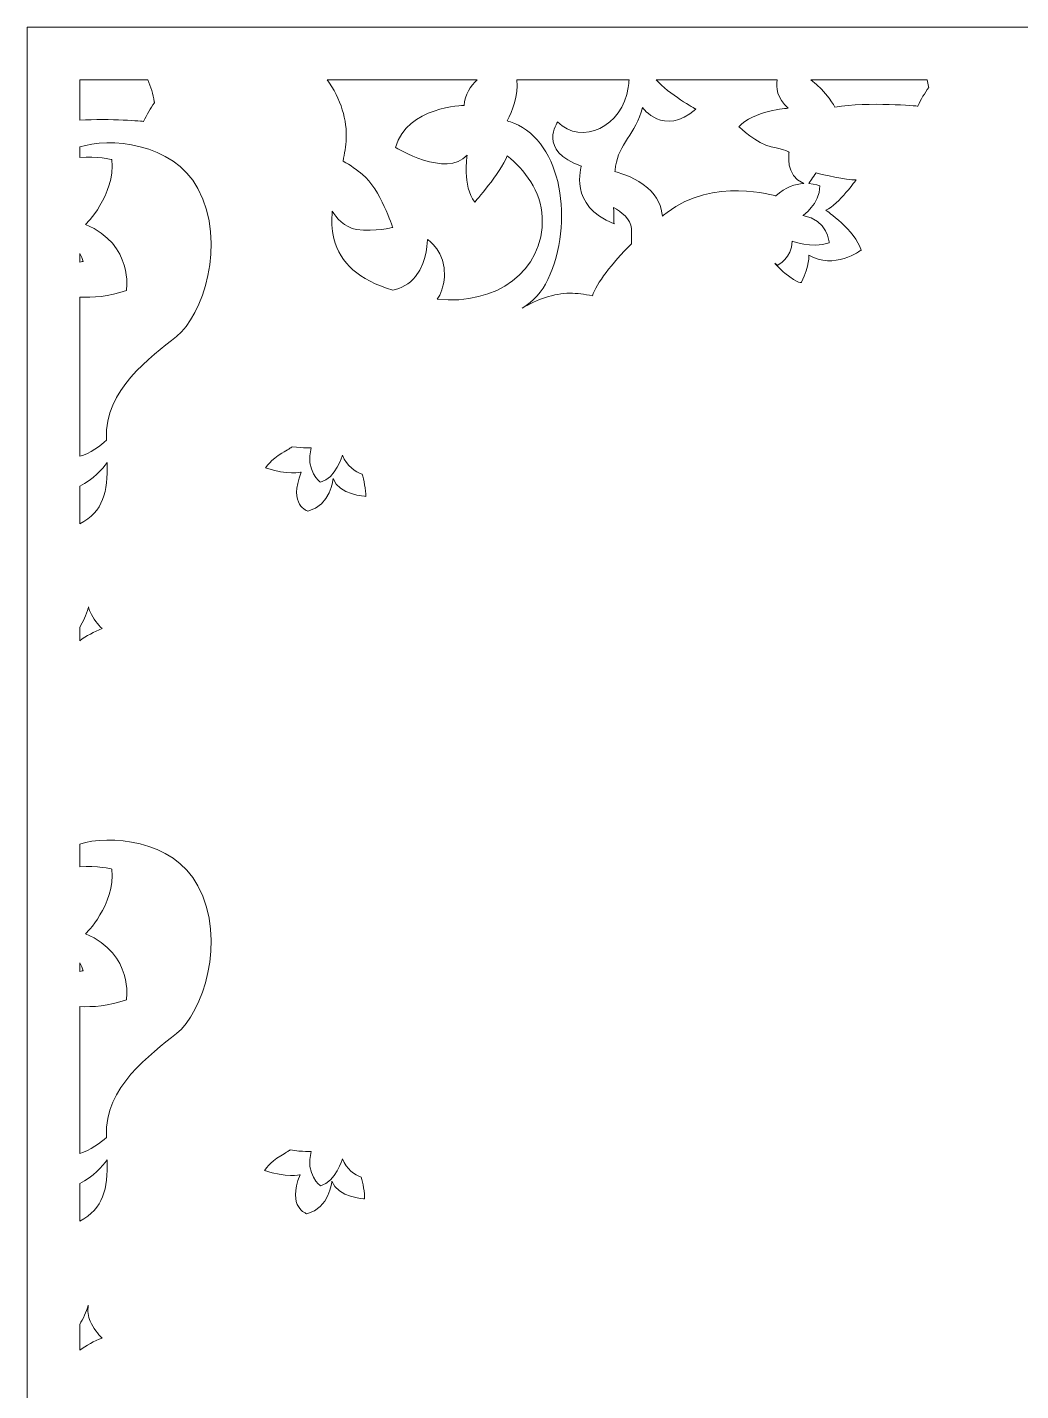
# Model space of a CAD drawing. Header units: centimetres. Extents: x -8.7 to 9, y -0.8 to 7.8.
# Drawn here: x -8.702 to -5.575, y 3.506 to 7.796 of the extents above; entities that cross this region are included whole.
import ezdxf

# ---------------------------------------------------------------- set-up
doc = ezdxf.new("R2010")
doc.units = ezdxf.units.CM
doc.header["$MEASUREMENT"] = 0
doc.layers.add('layer 1', color=7, linetype='Continuous')

msp = doc.modelspace()

# ---------------------------------------------------------------- linework, layer by layer
at = {"layer": 'layer 1', "color": 177, "lineweight": 9}
for points, knots in [([(-8.70157, 7.79648), (-8.70157, 7.79648), (-0.45115, 7.79648), (-0.45115, 7.79648), (-0.45115, 7.79648), (-0.45115, 7.79648), (-0.45115, -0.78396), (-0.45115, -0.78396), (-0.45115, -0.78396), (-0.45115, -0.78396), (-8.70157, -0.78396), (-8.70157, -0.78396), (-8.70157, -0.78396), (-8.70157, -0.78396), (-8.70157, 7.79648), (-8.70157, 7.79648)], [0, 0, 0, 0, 0.2, 0.2, 0.2, 0.2, 0.4, 0.4, 0.4, 0.4, 0.6, 0.6, 0.6, 0.6, 1, 1, 1, 1]), ([(-8.53657, 7.63147), (-8.53657, 7.63147), (-8.3221, 7.63147), (-8.3221, 7.63147), (-8.3221, 7.63147), (-8.31284, 7.60932), (-8.3053, 7.58571), (-8.30176, 7.56222), (-8.30176, 7.56222), (-8.30159, 7.56108), (-8.30142, 7.56), (-8.30124, 7.55894), (-8.30124, 7.55894), (-8.31389, 7.54145), (-8.3255, 7.52197), (-8.33538, 7.50027), (-8.33538, 7.50027), (-8.33538, 7.50027), (-8.44, 7.51042), (-8.53657, 7.50396), (-8.53657, 7.50396), (-8.53657, 7.50396), (-8.53657, 7.63147), (-8.53657, 7.63147)], [0, 0, 0, 0, 0.1428571, 0.1428571, 0.1428571, 0.1428571, 0.2857143, 0.2857143, 0.2857143, 0.2857143, 0.4285714, 0.4285714, 0.4285714, 0.4285714, 0.5714286, 0.5714286, 0.5714286, 0.5714286, 0.7142857, 0.7142857, 0.7142857, 0.7142857, 1, 1, 1, 1]), ([(-7.75808, 7.63147), (-7.75808, 7.63147), (-7.28551, 7.63147), (-7.28551, 7.63147), (-7.28551, 7.63147), (-7.30724, 7.61146), (-7.32426, 7.58492), (-7.32685, 7.55023), (-7.32685, 7.55023), (-7.32685, 7.55023), (-7.5068, 7.54823), (-7.5424, 7.41834), (-7.5424, 7.41834), (-7.5424, 7.41834), (-7.38222, 7.32042), (-7.31696, 7.39436), (-7.31696, 7.39436), (-7.31696, 7.39436), (-7.33278, 7.29644), (-7.29323, 7.24648), (-7.29323, 7.24648), (-7.29323, 7.24648), (-7.21336, 7.33578), (-7.19068, 7.3918), (-7.19068, 7.3918), (-7.13695, 7.34762), (-7.08355, 7.28263), (-7.08065, 7.19752), (-7.08065, 7.19752), (-7.07486, 7.02789), (-7.22722, 6.92107), (-7.41096, 6.94103), (-7.41096, 6.94103), (-7.40088, 6.95619), (-7.39122, 6.97903), (-7.38854, 7.01244), (-7.38854, 7.01244), (-7.38236, 7.08953), (-7.44215, 7.12912), (-7.44215, 7.12912), (-7.44215, 7.12912), (-7.44215, 7.12912), (-7.44009, 7.06453), (-7.47927, 7.01244), (-7.47927, 7.01244), (-7.49833, 6.98709), (-7.52716, 6.97508), (-7.55149, 6.9694), (-7.55149, 6.9694), (-7.6584, 7.00175), (-7.71628, 7.05332), (-7.7362, 7.13157), (-7.7362, 7.13157), (-7.74363, 7.16079), (-7.7444, 7.18955), (-7.7415, 7.21823), (-7.7415, 7.21823), (-7.72975, 7.1986), (-7.70464, 7.16612), (-7.66484, 7.16038), (-7.66484, 7.16038), (-7.60711, 7.15204), (-7.55144, 7.16663), (-7.55144, 7.16663), (-7.55144, 7.16663), (-7.55144, 7.16663), (-7.59061, 7.28748), (-7.64629, 7.33332), (-7.64629, 7.33332), (-7.66306, 7.34713), (-7.68415, 7.36246), (-7.70768, 7.37536), (-7.70768, 7.37536), (-7.70276, 7.39856), (-7.69893, 7.42215), (-7.69763, 7.44631), (-7.69763, 7.44631), (-7.69475, 7.50029), (-7.71365, 7.57271), (-7.75808, 7.63147)], [0, 0, 0, 0, 0.047619, 0.047619, 0.047619, 0.047619, 0.0952381, 0.0952381, 0.0952381, 0.0952381, 0.1428571, 0.1428571, 0.1428571, 0.1428571, 0.1904762, 0.1904762, 0.1904762, 0.1904762, 0.2380952, 0.2380952, 0.2380952, 0.2380952, 0.2857143, 0.2857143, 0.2857143, 0.2857143, 0.3333333, 0.3333333, 0.3333333, 0.3333333, 0.3809524, 0.3809524, 0.3809524, 0.3809524, 0.4285714, 0.4285714, 0.4285714, 0.4285714, 0.4761905, 0.4761905, 0.4761905, 0.4761905, 0.5238095, 0.5238095, 0.5238095, 0.5238095, 0.5714286, 0.5714286, 0.5714286, 0.5714286, 0.6190476, 0.6190476, 0.6190476, 0.6190476, 0.6666667, 0.6666667, 0.6666667, 0.6666667, 0.7142857, 0.7142857, 0.7142857, 0.7142857, 0.7619048, 0.7619048, 0.7619048, 0.7619048, 0.8095238, 0.8095238, 0.8095238, 0.8095238, 0.8571429, 0.8571429, 0.8571429, 0.8571429, 0.9047619, 0.9047619, 0.9047619, 0.9047619, 1, 1, 1, 1]), ([(-7.16087, 7.63147), (-7.16087, 7.63147), (-6.80722, 7.63147), (-6.80722, 7.63147), (-6.80722, 7.63147), (-6.80786, 7.62334), (-6.80874, 7.61521), (-6.80988, 7.60712), (-6.80988, 7.60712), (-6.82737, 7.48341), (-6.95728, 7.42282), (-7.03223, 7.49856), (-7.03223, 7.49856), (-7.03223, 7.49856), (-7.09719, 7.40767), (-6.95728, 7.3597), (-6.95728, 7.3597), (-6.95728, 7.3597), (-6.99975, 7.23347), (-6.85485, 7.17793), (-6.85485, 7.17793), (-6.85485, 7.17793), (-6.8558, 7.19922), (-6.85605, 7.22888), (-6.85605, 7.22888), (-6.83418, 7.21683), (-6.8001, 7.19319), (-6.8001, 7.16302), (-6.8001, 7.16302), (-6.8001, 7.14462), (-6.8001, 7.12804), (-6.8001, 7.11493), (-6.8001, 7.11493), (-6.86268, 7.0526), (-6.90969, 6.99123), (-6.92294, 6.95108), (-6.92294, 6.95108), (-6.94778, 6.95684), (-6.9716, 6.96), (-6.99358, 6.95969), (-6.99358, 6.95969), (-7.04465, 6.95896), (-7.09686, 6.94064), (-7.14423, 6.91218), (-7.14423, 6.91218), (-7.10918, 6.93404), (-7.08085, 6.9637), (-7.06285, 7.00268), (-7.06285, 7.00268), (-6.9798, 7.18253), (-7.01836, 7.43432), (-7.16964, 7.49427), (-7.16964, 7.49427), (-7.17716, 7.49725), (-7.18425, 7.49983), (-7.19096, 7.50209), (-7.19096, 7.50209), (-7.17483, 7.53213), (-7.1559, 7.58063), (-7.16087, 7.63147)], [0, 0, 0, 0, 0.0625, 0.0625, 0.0625, 0.0625, 0.125, 0.125, 0.125, 0.125, 0.1875, 0.1875, 0.1875, 0.1875, 0.25, 0.25, 0.25, 0.25, 0.3125, 0.3125, 0.3125, 0.3125, 0.375, 0.375, 0.375, 0.375, 0.4375, 0.4375, 0.4375, 0.4375, 0.5, 0.5, 0.5, 0.5, 0.5625, 0.5625, 0.5625, 0.5625, 0.625, 0.625, 0.625, 0.625, 0.6875, 0.6875, 0.6875, 0.6875, 0.75, 0.75, 0.75, 0.75, 0.8125, 0.8125, 0.8125, 0.8125, 0.875, 0.875, 0.875, 0.875, 1, 1, 1, 1]), ([(-6.72169, 7.63147), (-6.72169, 7.63147), (-6.34111, 7.63147), (-6.34111, 7.63147), (-6.34111, 7.63147), (-6.34593, 7.60668), (-6.34173, 7.57425), (-6.30715, 7.5418), (-6.30715, 7.5418), (-6.30715, 7.5418), (-6.41909, 7.53323), (-6.46149, 7.48353), (-6.46149, 7.48353), (-6.46149, 7.48353), (-6.40552, 7.42868), (-6.35973, 7.42011), (-6.35973, 7.42011), (-6.31394, 7.41154), (-6.30376, 7.40298), (-6.30376, 7.40298), (-6.30376, 7.40298), (-6.30376, 7.40298), (-6.31742, 7.32904), (-6.2578, 7.30471), (-6.2578, 7.30471), (-6.28339, 7.30338), (-6.31538, 7.29442), (-6.34568, 7.26566), (-6.34568, 7.26566), (-6.34568, 7.26566), (-6.54343, 7.32562), (-6.68778, 7.21371), (-6.68778, 7.21371), (-6.69276, 7.20985), (-6.69771, 7.20594), (-6.70263, 7.202), (-6.70263, 7.202), (-6.70539, 7.22966), (-6.71631, 7.26417), (-6.74908, 7.29102), (-6.74908, 7.29102), (-6.78592, 7.32121), (-6.82503, 7.33546), (-6.85203, 7.34214), (-6.85203, 7.34214), (-6.8514, 7.34824), (-6.85068, 7.35412), (-6.84986, 7.3597), (-6.84986, 7.3597), (-6.83986, 7.42787), (-6.7874, 7.46069), (-6.76491, 7.544), (-6.76491, 7.544), (-6.76491, 7.544), (-6.69996, 7.45059), (-6.59753, 7.53895), (-6.59753, 7.53895), (-6.59753, 7.53895), (-6.68382, 7.58629), (-6.72169, 7.63147)], [0, 0, 0, 0, 0.0625, 0.0625, 0.0625, 0.0625, 0.125, 0.125, 0.125, 0.125, 0.1875, 0.1875, 0.1875, 0.1875, 0.25, 0.25, 0.25, 0.25, 0.3125, 0.3125, 0.3125, 0.3125, 0.375, 0.375, 0.375, 0.375, 0.4375, 0.4375, 0.4375, 0.4375, 0.5, 0.5, 0.5, 0.5, 0.5625, 0.5625, 0.5625, 0.5625, 0.625, 0.625, 0.625, 0.625, 0.6875, 0.6875, 0.6875, 0.6875, 0.75, 0.75, 0.75, 0.75, 0.8125, 0.8125, 0.8125, 0.8125, 0.875, 0.875, 0.875, 0.875, 1, 1, 1, 1]), ([(-6.23532, 7.63147), (-6.23532, 7.63147), (-5.86913, 7.63147), (-5.86913, 7.63147), (-5.86913, 7.63147), (-5.86739, 7.62441), (-5.86595, 7.61731), (-5.86489, 7.61022), (-5.86489, 7.61022), (-5.86471, 7.60909), (-5.86454, 7.60801), (-5.86436, 7.60694), (-5.86436, 7.60694), (-5.87701, 7.58945), (-5.88863, 7.56997), (-5.8985, 7.54827), (-5.8985, 7.54827), (-5.8985, 7.54827), (-6.05275, 7.56326), (-6.15954, 7.54527), (-6.15954, 7.54527), (-6.15954, 7.54527), (-6.18388, 7.59191), (-6.23532, 7.63147)], [0, 0, 0, 0, 0.1428571, 0.1428571, 0.1428571, 0.1428571, 0.2857143, 0.2857143, 0.2857143, 0.2857143, 0.4285714, 0.4285714, 0.4285714, 0.4285714, 0.5714286, 0.5714286, 0.5714286, 0.5714286, 0.7142857, 0.7142857, 0.7142857, 0.7142857, 1, 1, 1, 1]), ([(-8.53657, 6.44695), (-8.53657, 6.44695), (-8.53657, 6.94753), (-8.53657, 6.94753), (-8.53657, 6.94753), (-8.49661, 6.94529), (-8.44572, 6.94895), (-8.38947, 6.96847), (-8.38947, 6.96847), (-8.38947, 6.96847), (-8.36574, 7.11235), (-8.51801, 7.17629), (-8.51801, 7.17629), (-8.51801, 7.17629), (-8.42506, 7.26622), (-8.43495, 7.38013), (-8.43495, 7.38013), (-8.43495, 7.38013), (-8.48243, 7.39192), (-8.53657, 7.38692), (-8.53657, 7.38692), (-8.53657, 7.38692), (-8.53657, 7.41978), (-8.53657, 7.41978), (-8.53657, 7.41978), (-8.447, 7.4501), (-8.24236, 7.43519), (-8.16433, 7.28903), (-8.16433, 7.28903), (-8.07171, 7.11554), (-8.15042, 6.88879), (-8.23183, 6.82367), (-8.23183, 6.82367), (-8.31324, 6.75854), (-8.4591, 6.65571), (-8.45231, 6.50146), (-8.45231, 6.50146), (-8.45225, 6.49998), (-8.45219, 6.49852), (-8.45212, 6.49705), (-8.45212, 6.49705), (-8.46892, 6.48229), (-8.5042, 6.45415), (-8.53657, 6.44695)], [0, 0, 0, 0, 0.0833333, 0.0833333, 0.0833333, 0.0833333, 0.1666667, 0.1666667, 0.1666667, 0.1666667, 0.25, 0.25, 0.25, 0.25, 0.3333333, 0.3333333, 0.3333333, 0.3333333, 0.4166667, 0.4166667, 0.4166667, 0.4166667, 0.5, 0.5, 0.5, 0.5, 0.5833333, 0.5833333, 0.5833333, 0.5833333, 0.6666667, 0.6666667, 0.6666667, 0.6666667, 0.75, 0.75, 0.75, 0.75, 0.8333333, 0.8333333, 0.8333333, 0.8333333, 1, 1, 1, 1]), ([(-6.21851, 7.33838), (-6.22939, 7.32297), (-6.23785, 7.31067), (-6.24198, 7.30462), (-6.24198, 7.30462), (-6.22104, 7.30329), (-6.20725, 7.29764), (-6.20725, 7.29764), (-6.20725, 7.29764), (-6.20725, 7.23969), (-6.26064, 7.20372), (-6.26064, 7.20372), (-6.26064, 7.20372), (-6.18154, 7.19173), (-6.17759, 7.11779), (-6.17759, 7.11779), (-6.17759, 7.11779), (-6.23493, 7.0998), (-6.29426, 7.12378), (-6.29426, 7.12378), (-6.29426, 7.12378), (-6.29426, 7.06983), (-6.33974, 7.04785), (-6.33974, 7.04785), (-6.33974, 7.04785), (-6.34309, 7.04981), (-6.3462, 7.05197), (-6.34911, 7.05427), (-6.34911, 7.05427), (-6.3416, 7.04513), (-6.33119, 7.03441), (-6.3168, 7.02262), (-6.3168, 7.02262), (-6.27175, 6.98571), (-6.26445, 6.99432), (-6.26445, 6.99432), (-6.26445, 6.99432), (-6.23888, 7.04723), (-6.24132, 7.07952), (-6.24132, 7.07952), (-6.24132, 7.07952), (-6.16462, 7.03154), (-6.07696, 7.09521), (-6.07696, 7.09521), (-6.07696, 7.09521), (-6.09522, 7.15672), (-6.18775, 7.2207), (-6.18775, 7.2207), (-6.18775, 7.2207), (-6.14635, 7.24039), (-6.09279, 7.31666), (-6.09279, 7.31666), (-6.09279, 7.31666), (-6.12487, 7.31457), (-6.19746, 7.33285), (-6.21851, 7.33838)], [0, 0, 0, 0, 0.0666667, 0.0666667, 0.0666667, 0.0666667, 0.1333333, 0.1333333, 0.1333333, 0.1333333, 0.2, 0.2, 0.2, 0.2, 0.2666667, 0.2666667, 0.2666667, 0.2666667, 0.3333333, 0.3333333, 0.3333333, 0.3333333, 0.4, 0.4, 0.4, 0.4, 0.4666667, 0.4666667, 0.4666667, 0.4666667, 0.5333333, 0.5333333, 0.5333333, 0.5333333, 0.6, 0.6, 0.6, 0.6, 0.6666667, 0.6666667, 0.6666667, 0.6666667, 0.7333333, 0.7333333, 0.7333333, 0.7333333, 0.8, 0.8, 0.8, 0.8, 0.8666667, 0.8666667, 0.8666667, 0.8666667, 1, 1, 1, 1]), ([(-8.53657, 7.05778), (-8.53657, 7.05778), (-8.53657, 7.08489), (-8.53657, 7.08489), (-8.53657, 7.08489), (-8.53178, 7.07663), (-8.52795, 7.06826), (-8.52547, 7.05993), (-8.52547, 7.05993), (-8.52547, 7.05993), (-8.52949, 7.05891), (-8.53657, 7.05778)], [0, 0, 0, 0, 0.25, 0.25, 0.25, 0.25, 0.5, 0.5, 0.5, 0.5, 1, 1, 1, 1]), ([(-7.64708, 6.39062), (-7.66863, 6.39811), (-7.69597, 6.41445), (-7.70969, 6.45008), (-7.70969, 6.45008), (-7.70969, 6.45008), (-7.7308, 6.37719), (-7.7783, 6.36474), (-7.7783, 6.36474), (-7.7783, 6.36474), (-7.82756, 6.4003), (-7.80821, 6.47319), (-7.80821, 6.47319), (-7.80821, 6.47319), (-7.83029, 6.47146), (-7.86766, 6.47664), (-7.86766, 6.47664), (-7.87233, 6.47327), (-7.88161, 6.46715), (-7.89998, 6.45644), (-7.89998, 6.45644), (-7.93428, 6.43644), (-7.95144, 6.40977), (-7.95144, 6.40977), (-7.95144, 6.40977), (-7.88282, 6.3871), (-7.83928, 6.39644), (-7.83928, 6.39644), (-7.83928, 6.39644), (-7.8815, 6.29243), (-7.81817, 6.27376), (-7.81817, 6.27376), (-7.81817, 6.27376), (-7.74691, 6.2911), (-7.739, 6.37644), (-7.739, 6.37644), (-7.739, 6.37644), (-7.72184, 6.32443), (-7.63607, 6.32043), (-7.63607, 6.32043), (-7.63607, 6.32043), (-7.63508, 6.33953), (-7.64308, 6.37454), (-7.64708, 6.39062)], [0, 0, 0, 0, 0.0833333, 0.0833333, 0.0833333, 0.0833333, 0.1666667, 0.1666667, 0.1666667, 0.1666667, 0.25, 0.25, 0.25, 0.25, 0.3333333, 0.3333333, 0.3333333, 0.3333333, 0.4166667, 0.4166667, 0.4166667, 0.4166667, 0.5, 0.5, 0.5, 0.5, 0.5833333, 0.5833333, 0.5833333, 0.5833333, 0.6666667, 0.6666667, 0.6666667, 0.6666667, 0.75, 0.75, 0.75, 0.75, 0.8333333, 0.8333333, 0.8333333, 0.8333333, 1, 1, 1, 1]), ([(-8.53657, 6.23353), (-8.53657, 6.23353), (-8.53657, 6.35244), (-8.53657, 6.35244), (-8.53657, 6.35244), (-8.49392, 6.37406), (-8.46553, 6.40558), (-8.44979, 6.42704), (-8.44979, 6.42704), (-8.44866, 6.33343), (-8.46123, 6.27359), (-8.53657, 6.23353)], [0, 0, 0, 0, 0.25, 0.25, 0.25, 0.25, 0.5, 0.5, 0.5, 0.5, 1, 1, 1, 1]), ([(-8.53657, 5.86592), (-8.53657, 5.86592), (-8.53657, 5.90824), (-8.53657, 5.90824), (-8.53657, 5.90824), (-8.52565, 5.92677), (-8.51644, 5.94703), (-8.50972, 5.96901), (-8.50972, 5.96901), (-8.50937, 5.97013), (-8.50904, 5.97125), (-8.50871, 5.97236), (-8.50871, 5.97236), (-8.50762, 5.9671), (-8.50605, 5.96204), (-8.50385, 5.9573), (-8.50385, 5.9573), (-8.49343, 5.93473), (-8.47923, 5.91718), (-8.4658, 5.90417), (-8.4658, 5.90417), (-8.49194, 5.89472), (-8.51523, 5.88151), (-8.53657, 5.86592)], [0, 0, 0, 0, 0.1428571, 0.1428571, 0.1428571, 0.1428571, 0.2857143, 0.2857143, 0.2857143, 0.2857143, 0.4285714, 0.4285714, 0.4285714, 0.4285714, 0.5714286, 0.5714286, 0.5714286, 0.5714286, 0.7142857, 0.7142857, 0.7142857, 0.7142857, 1, 1, 1, 1]), ([(-8.53657, 4.25318), (-8.53657, 4.25318), (-8.53657, 4.71526), (-8.53657, 4.71526), (-8.53657, 4.71526), (-8.49661, 4.71302), (-8.44572, 4.71667), (-8.38947, 4.73618), (-8.38947, 4.73618), (-8.38947, 4.73618), (-8.36574, 4.88007), (-8.51801, 4.94401), (-8.51801, 4.94401), (-8.51801, 4.94401), (-8.42506, 5.03394), (-8.43495, 5.14784), (-8.43495, 5.14784), (-8.43495, 5.14784), (-8.48243, 5.15965), (-8.53657, 5.15465), (-8.53657, 5.15465), (-8.53657, 5.15465), (-8.53657, 5.226), (-8.53657, 5.226), (-8.53657, 5.226), (-8.447, 5.25632), (-8.24236, 5.24141), (-8.16433, 5.09526), (-8.16433, 5.09526), (-8.07171, 4.92176), (-8.15042, 4.69502), (-8.23183, 4.62989), (-8.23183, 4.62989), (-8.31324, 4.56476), (-8.4591, 4.46193), (-8.45231, 4.30768), (-8.45231, 4.30768), (-8.45225, 4.3062), (-8.45219, 4.30474), (-8.45212, 4.30327), (-8.45212, 4.30327), (-8.46892, 4.28851), (-8.5042, 4.26037), (-8.53657, 4.25318)], [0, 0, 0, 0, 0.0833333, 0.0833333, 0.0833333, 0.0833333, 0.1666667, 0.1666667, 0.1666667, 0.1666667, 0.25, 0.25, 0.25, 0.25, 0.3333333, 0.3333333, 0.3333333, 0.3333333, 0.4166667, 0.4166667, 0.4166667, 0.4166667, 0.5, 0.5, 0.5, 0.5, 0.5833333, 0.5833333, 0.5833333, 0.5833333, 0.6666667, 0.6666667, 0.6666667, 0.6666667, 0.75, 0.75, 0.75, 0.75, 0.8333333, 0.8333333, 0.8333333, 0.8333333, 1, 1, 1, 1]), ([(-8.53657, 4.82551), (-8.53657, 4.82551), (-8.53657, 4.85261), (-8.53657, 4.85261), (-8.53657, 4.85261), (-8.53178, 4.84436), (-8.52795, 4.83598), (-8.52547, 4.82765), (-8.52547, 4.82765), (-8.52547, 4.82765), (-8.52949, 4.82663), (-8.53657, 4.82551)], [0, 0, 0, 0, 0.25, 0.25, 0.25, 0.25, 0.5, 0.5, 0.5, 0.5, 1, 1, 1, 1]), ([(-7.65022, 4.17801), (-7.67122, 4.18597), (-7.69663, 4.20241), (-7.70969, 4.23634), (-7.70969, 4.23634), (-7.70969, 4.23634), (-7.7308, 4.16345), (-7.7783, 4.151), (-7.7783, 4.151), (-7.7783, 4.151), (-7.82756, 4.18656), (-7.80821, 4.25945), (-7.80821, 4.25945), (-7.80821, 4.25945), (-7.8329, 4.25751), (-7.87427, 4.26387), (-7.87427, 4.26387), (-7.87959, 4.26024), (-7.88854, 4.25455), (-7.90359, 4.24578), (-7.90359, 4.24578), (-7.9379, 4.22577), (-7.95505, 4.19911), (-7.95505, 4.19911), (-7.95505, 4.19911), (-7.88643, 4.17644), (-7.84289, 4.18577), (-7.84289, 4.18577), (-7.84289, 4.18577), (-7.88512, 4.08177), (-7.82178, 4.0631), (-7.82178, 4.0631), (-7.82178, 4.0631), (-7.75053, 4.08043), (-7.74261, 4.16577), (-7.74261, 4.16577), (-7.74261, 4.16577), (-7.72545, 4.11377), (-7.63969, 4.10977), (-7.63969, 4.10977), (-7.63969, 4.10977), (-7.63873, 4.12813), (-7.64609, 4.1612), (-7.65022, 4.17801)], [0, 0, 0, 0, 0.0833333, 0.0833333, 0.0833333, 0.0833333, 0.1666667, 0.1666667, 0.1666667, 0.1666667, 0.25, 0.25, 0.25, 0.25, 0.3333333, 0.3333333, 0.3333333, 0.3333333, 0.4166667, 0.4166667, 0.4166667, 0.4166667, 0.5, 0.5, 0.5, 0.5, 0.5833333, 0.5833333, 0.5833333, 0.5833333, 0.6666667, 0.6666667, 0.6666667, 0.6666667, 0.75, 0.75, 0.75, 0.75, 0.8333333, 0.8333333, 0.8333333, 0.8333333, 1, 1, 1, 1]), ([(-8.53657, 4.03977), (-8.53657, 4.03977), (-8.53657, 4.15867), (-8.53657, 4.15867), (-8.53657, 4.15867), (-8.49392, 4.18028), (-8.46553, 4.2118), (-8.44979, 4.23327), (-8.44979, 4.23327), (-8.44866, 4.13966), (-8.46123, 4.07982), (-8.53657, 4.03977)], [0, 0, 0, 0, 0.25, 0.25, 0.25, 0.25, 0.5, 0.5, 0.5, 0.5, 1, 1, 1, 1]), ([(-8.53657, 3.63365), (-8.53657, 3.63365), (-8.53657, 3.71448), (-8.53657, 3.71448), (-8.53657, 3.71448), (-8.52565, 3.733), (-8.51644, 3.75325), (-8.50972, 3.77524), (-8.50972, 3.77524), (-8.50965, 3.77544), (-8.50959, 3.77565), (-8.50953, 3.77586), (-8.50953, 3.77586), (-8.51175, 3.75765), (-8.51071, 3.73986), (-8.50385, 3.72502), (-8.50385, 3.72502), (-8.49343, 3.70245), (-8.47923, 3.6849), (-8.4658, 3.67189), (-8.4658, 3.67189), (-8.49194, 3.66244), (-8.51523, 3.64923), (-8.53657, 3.63365)], [0, 0, 0, 0, 0.1428571, 0.1428571, 0.1428571, 0.1428571, 0.2857143, 0.2857143, 0.2857143, 0.2857143, 0.4285714, 0.4285714, 0.4285714, 0.4285714, 0.5714286, 0.5714286, 0.5714286, 0.5714286, 0.7142857, 0.7142857, 0.7142857, 0.7142857, 1, 1, 1, 1])]:
    msp.add_open_spline(points, degree=3, knots=knots, dxfattribs=at)

doc.saveas('drawing.dxf')
